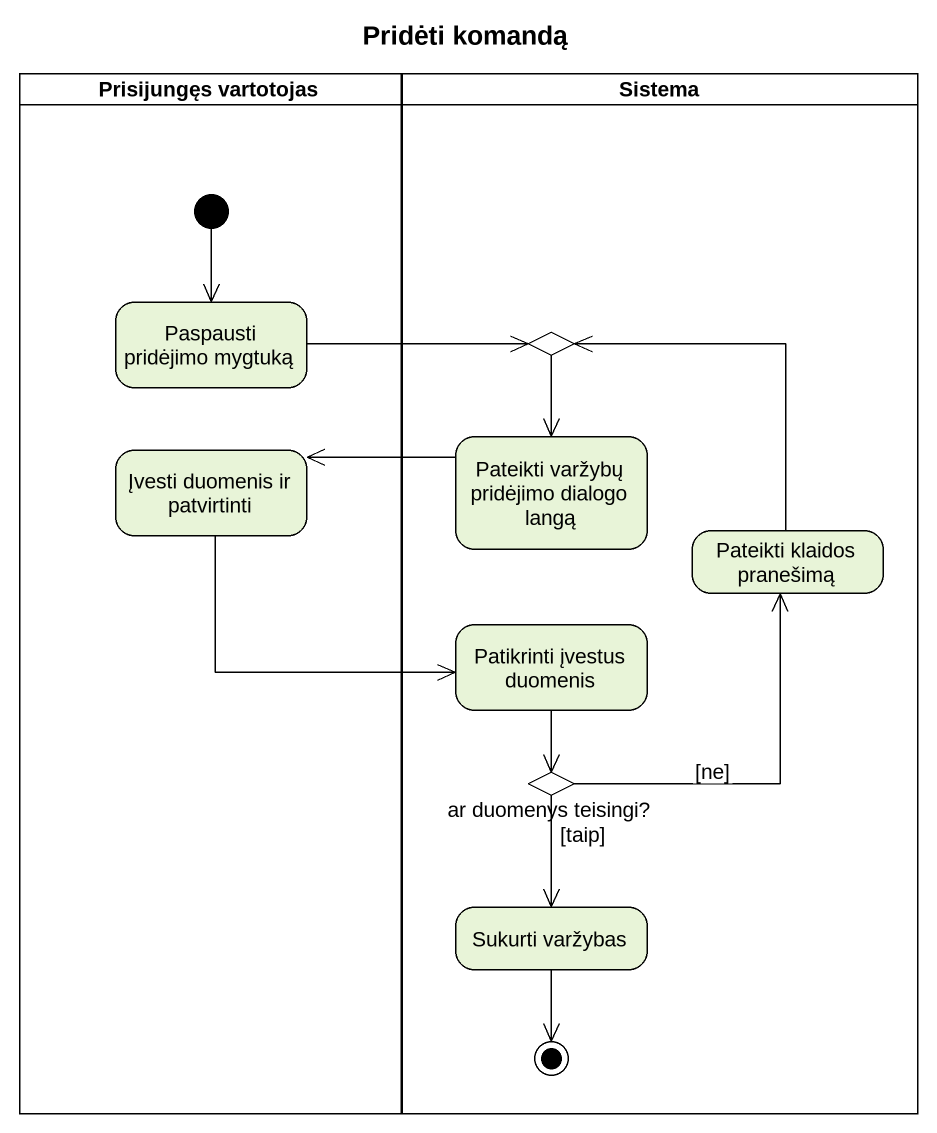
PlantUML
@startuml
title Pridėti komandą
hide empty description
state "Prisijungęs vartotojas" as Prisijungęs_vartotojas <<partition>> {
  state "Paspausti pridėjimo mygtuką" as Paspausti_pridėjimo_mygtuką
  state "Įvesti duomenis ir patvirtinti" as Įvesti_duomenis_ir
  [*] --> Paspausti_pridėjimo_mygtuką
}
state Sistema <<partition>> {
  state choice1 <<choice>>
  state "Pateikti varžybų pridėjimo dialogo langą" as Pateikti_varžybų_pridėjimo
  state "Pateikti klaidos pranešimą" as Pateikti_klaidos_pranešimą
  state "Patikrinti įvestus duomenis" as Patikrinti_įvestus_duomenis
  state "ar duomenys teisingi?" as ar_duomenys_teisingi <<choice>>
  state "Sukurti varžybas" as Sukurti_varžybas
  Sukurti_varžybas --> [*]
}
Paspausti_pridėjimo_mygtuką -right-> choice1
choice1 --> Pateikti_varžybų_pridėjimo
Įvesti_duomenis_ir -right-> Patikrinti_įvestus_duomenis
Pateikti_varžybų_pridėjimo -left-> Įvesti_duomenis_ir
Pateikti_klaidos_pranešimą -up-> choice1
Patikrinti_įvestus_duomenis --> ar_duomenys_teisingi
ar_duomenys_teisingi -up-> Pateikti_klaidos_pranešimą : [ne]
ar_duomenys_teisingi --> Sukurti_varžybas : [taip]
@enduml
